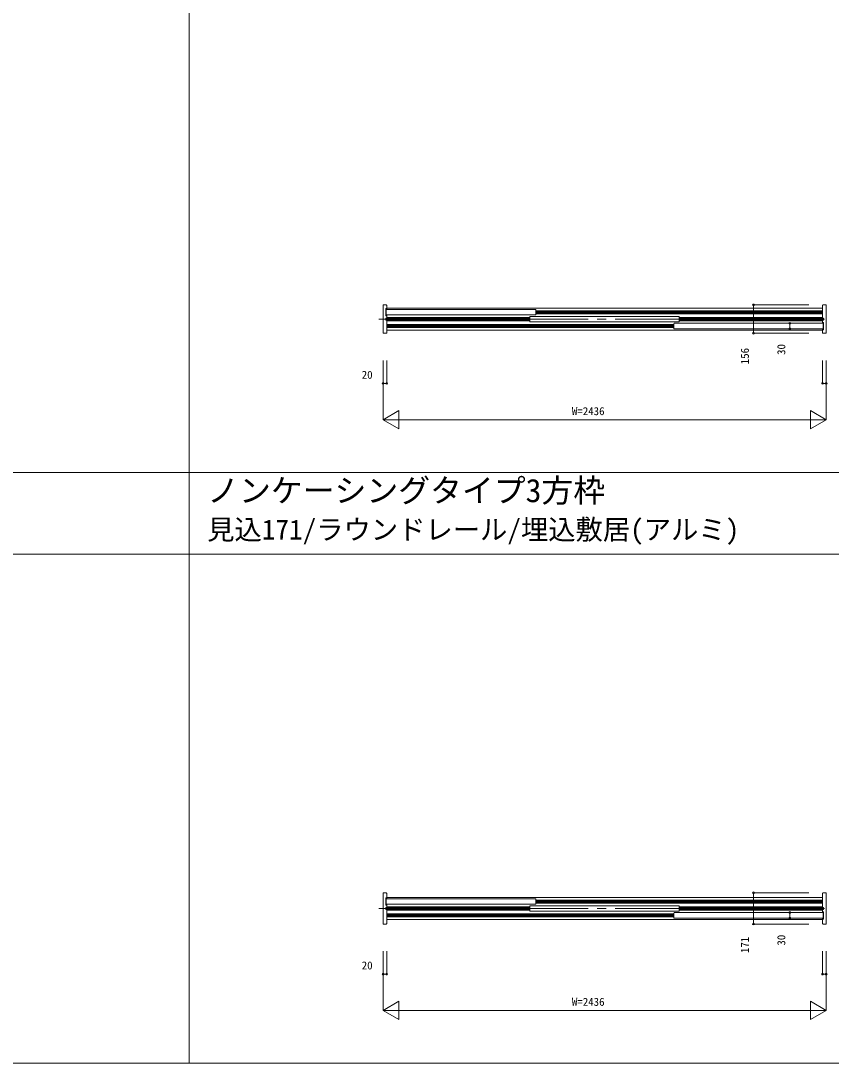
# Model space of a CAD drawing. Units: millimetres, scale not verified. Extents: x -14341 to 14341, y -10000 to 10000.
# Drawn here: x -9565 to -5111, y -10000 to -4269 of the extents above; entities that cross this region are included whole.
import ezdxf
from ezdxf.enums import TextEntityAlignment as Align

# ---------------------------------------------------------------- set-up
doc = ezdxf.new("R2010")
doc.units = ezdxf.units.MM
doc.header["$LTSCALE"] = 50
doc.linetypes.add('USER1', pattern=[13, 10, -1, 1, -1])
doc.layers.add('0-0_0', color=7, linetype='Continuous')
for name, color, linetype, lineweight in [('0-1_YKK_F1', 7, 'Continuous', 18), ('0-4_YKK_N1', 2, 'Continuous', 18), ('0-5_YKK_B1', 4, 'Continuous', 18), ('0-6_YKK_Z1', 7, 'Continuous', 18)]:
    doc.layers.add(name, color=color, linetype=linetype, lineweight=lineweight)
doc.styles.add('ＭＳ ゴシック', font='')
doc.styles.get('ＭＳ ゴシック').set_extended_font_data('MS Gothic')

msp = doc.modelspace()

# ---------------------------------------------------------------- linework, layer by layer
at = {"layer": '0-1_YKK_F1'}
for p, q in [((-8640.51, -10000), (-8640.51, 9500)), ((-14340.51, -6752.5), (14159.49, -6752.5)), ((-14340.51, -7202.5), (14159.49, -7202.5)), ((-14340.51, -10000), (14340.51, -10000))]:
    msp.add_line(p, q, dxfattribs=at)
at = {"layer": '0-4_YKK_N1'}
for p, q in [((-5538.01, -5987.5), (-5538.01, -5831.5)), ((-5233.01, -5831.5), (-5538.01, -5831.5)), ((-5338.01, -5962.5), (-5338.01, -5932.5)), ((-5233.01, -5987.5), (-5538.01, -5987.5)), ((-7574.01, -6137.5), (-7574.01, -6462.5)), ((-7554.01, -6137.5), (-7554.01, -6262.5)), ((-5158.01, -6137.5), (-5158.01, -6262.5)), ((-5138.01, -6137.5), (-5138.01, -6462.5)), ((-7574.01, -6262.5), (-7554.01, -6262.5)), ((-5138.01, -6262.5), (-5158.01, -6262.5)), ((-7574.01, -6462.5), (-7487.41, -6412.5)), ((-7487.41, -6412.5), (-7487.41, -6512.5)), ((-5224.61, -6412.5), (-5224.61, -6512.5)), ((-5224.61, -6412.5), (-5138.01, -6462.5)), ((-7574.01, -6462.5), (-5138.01, -6462.5)), ((-7574.01, -6462.5), (-7487.41, -6512.5)), ((-5224.61, -6512.5), (-5138.01, -6462.5)), ((-5538.01, -9235), (-5538.01, -9064)), ((-5233.01, -9064), (-5538.01, -9064)), ((-5338.01, -9202.5), (-5338.01, -9172.5)), ((-5233.01, -9235), (-5538.01, -9235)), ((-7574.01, -9385), (-7574.01, -9710)), ((-7554.01, -9385), (-7554.01, -9510)), ((-5158.01, -9385), (-5158.01, -9510)), ((-5138.01, -9385), (-5138.01, -9710)), ((-7574.01, -9510), (-7554.01, -9510)), ((-5138.01, -9510), (-5158.01, -9510)), ((-7574.01, -9710), (-7487.41, -9660)), ((-7487.41, -9660), (-7487.41, -9760)), ((-5224.61, -9660), (-5224.61, -9760)), ((-5224.61, -9660), (-5138.01, -9710)), ((-7574.01, -9710), (-5138.01, -9710)), ((-7574.01, -9710), (-7487.41, -9760)), ((-5224.61, -9760), (-5138.01, -9710))]:
    msp.add_line(p, q, dxfattribs=at)
for centre in [(-5538.01, -5831.5), (-5338.01, -5932.5), (-5338.01, -5962.5), (-5538.01, -5987.5), (-7574.01, -6262.5), (-7554.01, -6262.5), (-5158.01, -6262.5), (-5138.01, -6262.5), (-5538.01, -9064), (-5338.01, -9172.5), (-5338.01, -9202.5), (-5538.01, -9235), (-7574.01, -9510), (-7554.01, -9510), (-5158.01, -9510), (-5138.01, -9510)]:
    msp.add_circle(centre, 5, dxfattribs=at)
at = {"layer": '0-5_YKK_B1'}
for p, q in [((-7554.01, -5850.5), (-7554.01, -5833.5)), ((-7559.01, -5889.5), (-7559.01, -5853.5)), ((-7557.51, -5858.5), (-7555.51, -5856.5)), ((-7557.51, -5858.5), (-7557.51, -5884.5)), ((-7555.51, -5886.5), (-7557.51, -5884.5)), ((-7557.01, -5851.5), (-7555.01, -5851.5)), ((-7555.01, -5891.5), (-7557.01, -5891.5)), ((-6736.51, -5856.5), (-7555.51, -5856.5)), ((-6736.51, -5886.5), (-7555.51, -5886.5)), ((-7553.01, -5849), (-7553.01, -5856.5)), ((-5159.01, -5849), (-7553.01, -5849)), ((-7553.01, -5886.5), (-7553.01, -5970)), ((-6766.51, -5901), (-7553.01, -5901)), ((-6766.51, -5896.5), (-6764.51, -5894.5)), ((-6766.51, -5896.5), (-6766.51, -5922.5)), ((-5947.51, -5894.5), (-6764.51, -5894.5)), ((-6736.51, -5856.5), (-6734.51, -5858.5)), ((-6736.51, -5886.5), (-6734.51, -5884.5)), ((-6734.51, -5884.5), (-6734.51, -5858.5)), ((-5159.01, -5863), (-6734.51, -5863)), ((-6734.51, -5865.6), (-5159.01, -5865.6)), ((-6734.51, -5869.8), (-5159.01, -5869.8)), ((-6734.51, -5873.2), (-5159.01, -5873.2)), ((-5159.01, -5877.4), (-6734.51, -5877.4)), ((-5159.01, -5880), (-6734.51, -5880)), ((-5947.51, -5894.5), (-5945.51, -5896.5)), ((-5945.51, -5922.5), (-5945.51, -5896.5)), ((-5159.01, -5901), (-5945.51, -5901)), ((-5159.01, -5849), (-5159.01, -5932.5)), ((-6766.51, -5903.6), (-7553.01, -5903.6)), ((-6766.51, -5907.8), (-7553.01, -5907.8)), ((-6766.51, -5911.2), (-7553.01, -5911.2)), ((-6766.51, -5915.4), (-7553.01, -5915.4)), ((-6766.51, -5918), (-7553.01, -5918)), ((-5975.51, -5939), (-7553.01, -5939)), ((-5975.51, -5941.6), (-7553.01, -5941.6)), ((-5975.51, -5945.8), (-7553.01, -5945.8)), ((-5975.51, -5949.2), (-7553.01, -5949.2)), ((-5975.51, -5953.4), (-7553.01, -5953.4)), ((-5975.51, -5956), (-7553.01, -5956)), ((-6764.51, -5924.5), (-6766.51, -5922.5)), ((-5947.51, -5924.5), (-6764.51, -5924.5)), ((-5975.51, -5934.5), (-5973.51, -5932.5)), ((-5975.51, -5934.5), (-5975.51, -5960.5)), ((-5156.51, -5932.5), (-5973.51, -5932.5)), ((-5947.51, -5924.5), (-5945.51, -5922.5)), ((-5159.01, -5903.6), (-5945.51, -5903.6)), ((-5159.01, -5907.8), (-5945.51, -5907.8)), ((-5159.01, -5911.2), (-5945.51, -5911.2)), ((-5159.01, -5915.4), (-5945.51, -5915.4)), ((-5159.01, -5918), (-5945.51, -5918)), ((-5157.01, -5927.5), (-5155.01, -5927.5)), ((-5156.51, -5932.5), (-5154.51, -5934.5)), ((-5154.51, -5960.5), (-5154.51, -5934.5)), ((-5153.01, -5929.5), (-5153.01, -5965.5)), ((-7553.01, -5970), (-5159.01, -5970)), ((-5973.51, -5962.5), (-5975.51, -5960.5)), ((-5156.51, -5962.5), (-5973.51, -5962.5)), ((-5159.01, -5962.5), (-5159.01, -5970)), ((-5158.01, -5968.5), (-5158.01, -5985.5)), ((-5155.01, -5967.5), (-5157.01, -5967.5)), ((-5156.51, -5962.5), (-5154.51, -5960.5)), ((-7559.01, -9129.5), (-7559.01, -9093.5)), ((-7557.51, -9098.5), (-7555.51, -9096.5)), ((-7557.51, -9098.5), (-7557.51, -9124.5)), ((-7557.01, -9091.5), (-7555.01, -9091.5)), ((-6736.51, -9096.5), (-7555.51, -9096.5)), ((-7554.01, -9090.5), (-7554.01, -9066)), ((-7553.01, -9089), (-7553.01, -9096.5)), ((-5159.01, -9089), (-7553.01, -9089)), ((-6736.51, -9096.5), (-6734.51, -9098.5)), ((-6734.51, -9124.5), (-6734.51, -9098.5)), ((-5159.01, -9103), (-6734.51, -9103)), ((-6734.51, -9105.6), (-5159.01, -9105.6)), ((-6734.51, -9109.8), (-5159.01, -9109.8)), ((-5159.01, -9089), (-5159.01, -9172.5)), ((-7555.51, -9126.5), (-7557.51, -9124.5)), ((-7555.01, -9131.5), (-7557.01, -9131.5)), ((-6736.51, -9126.5), (-7555.51, -9126.5)), ((-7553.01, -9126.5), (-7553.01, -9210)), ((-6766.51, -9141), (-7553.01, -9141)), ((-6766.51, -9143.6), (-7553.01, -9143.6)), ((-6766.51, -9147.8), (-7553.01, -9147.8)), ((-6766.51, -9151.2), (-7553.01, -9151.2)), ((-6766.51, -9155.4), (-7553.01, -9155.4)), ((-6766.51, -9158), (-7553.01, -9158)), ((-6766.51, -9136.5), (-6764.51, -9134.5)), ((-6766.51, -9136.5), (-6766.51, -9162.5)), ((-6764.51, -9164.5), (-6766.51, -9162.5)), ((-5947.51, -9134.5), (-6764.51, -9134.5)), ((-5947.51, -9164.5), (-6764.51, -9164.5)), ((-6736.51, -9126.5), (-6734.51, -9124.5)), ((-6734.51, -9113.2), (-5159.01, -9113.2)), ((-5159.01, -9117.4), (-6734.51, -9117.4)), ((-5159.01, -9120), (-6734.51, -9120)), ((-5947.51, -9134.5), (-5945.51, -9136.5)), ((-5947.51, -9164.5), (-5945.51, -9162.5)), ((-5945.51, -9162.5), (-5945.51, -9136.5)), ((-5159.01, -9141), (-5945.51, -9141)), ((-5159.01, -9143.6), (-5945.51, -9143.6)), ((-5159.01, -9147.8), (-5945.51, -9147.8)), ((-5159.01, -9151.2), (-5945.51, -9151.2)), ((-5159.01, -9155.4), (-5945.51, -9155.4)), ((-5159.01, -9158), (-5945.51, -9158)), ((-5157.01, -9167.5), (-5155.01, -9167.5)), ((-5975.51, -9179), (-7553.01, -9179)), ((-5975.51, -9181.6), (-7553.01, -9181.6)), ((-5975.51, -9185.8), (-7553.01, -9185.8)), ((-5975.51, -9189.2), (-7553.01, -9189.2)), ((-5975.51, -9193.4), (-7553.01, -9193.4)), ((-5975.51, -9196), (-7553.01, -9196)), ((-7553.01, -9210), (-5159.01, -9210)), ((-5975.51, -9174.5), (-5973.51, -9172.5)), ((-5975.51, -9174.5), (-5975.51, -9200.5)), ((-5973.51, -9202.5), (-5975.51, -9200.5)), ((-5156.51, -9172.5), (-5973.51, -9172.5)), ((-5156.51, -9202.5), (-5973.51, -9202.5)), ((-5159.01, -9202.5), (-5159.01, -9210)), ((-5158.01, -9208.5), (-5158.01, -9233)), ((-5155.01, -9207.5), (-5157.01, -9207.5)), ((-5156.51, -9172.5), (-5154.51, -9174.5)), ((-5156.51, -9202.5), (-5154.51, -9200.5)), ((-5154.51, -9200.5), (-5154.51, -9174.5)), ((-5153.01, -9169.5), (-5153.01, -9205.5))]:
    msp.add_line(p, q, dxfattribs=at)
for points in [[(-7556.01, -5831.5), (-7574.01, -5831.5), (-7574.01, -5856.5), (-7574.01, -5962.5), (-7574.01, -5987.5), (-7556.01, -5987.5)], [(-5158.01, -5833.5), (-5158.01, -5903), (-5157.51, -5903.5), (-5153.01, -5903.5), (-5153.01, -5904.5), (-5153.01, -5914.5), (-5153.01, -5915.5), (-5157.51, -5915.5)], [(-5156.01, -5987.5), (-5138.01, -5987.5), (-5138.01, -5962.5), (-5138.01, -5856.5), (-5138.01, -5831.5), (-5156.01, -5831.5)], [(-7554.51, -5903.5), (-7554.01, -5903), (-7554.01, -5892.5)], [(-7554.01, -5985.5), (-7554.01, -5916), (-7554.51, -5915.5), (-7559.01, -5915.5), (-7559.01, -5914.5), (-7559.01, -5904.5), (-7559.01, -5903.5), (-7554.51, -5903.5)], [(-5157.51, -5915.5), (-5158.01, -5916), (-5158.01, -5926.5)], [(-7556.01, -9064), (-7574.01, -9064), (-7574.01, -9096.5), (-7574.01, -9202.5), (-7574.01, -9235), (-7556.01, -9235)], [(-5158.01, -9066), (-5158.01, -9143), (-5157.51, -9143.5), (-5153.01, -9143.5), (-5153.01, -9144.5), (-5153.01, -9154.5), (-5153.01, -9155.5), (-5157.51, -9155.5)], [(-5156.01, -9235), (-5138.01, -9235), (-5138.01, -9202.5), (-5138.01, -9096.5), (-5138.01, -9064), (-5156.01, -9064)], [(-7554.01, -9233), (-7554.01, -9156), (-7554.51, -9155.5), (-7559.01, -9155.5), (-7559.01, -9154.5), (-7559.01, -9144.5), (-7559.01, -9143.5), (-7554.51, -9143.5)], [(-7554.51, -9143.5), (-7554.01, -9143), (-7554.01, -9132.5)], [(-5157.51, -9155.5), (-5158.01, -9156), (-5158.01, -9166.5)]]:
    msp.add_lwpolyline(points, dxfattribs=at)
for centre, radius, start, end in [((-7556.01, -5833.5), 2, 0, 90), ((-5156.01, -5833.5), 2, 90, 180), ((-7557.01, -5853.5), 2, 90, 180), ((-7557.01, -5889.5), 2, 180, 270), ((-7555.01, -5850.5), 1, 270, 0), ((-7555.01, -5892.5), 1, 0, 90), ((-5157.01, -5926.5), 1, 180, 270), ((-5155.01, -5929.5), 2, 0, 90), ((-7556.01, -5985.5), 2, 270, 0), ((-5157.01, -5968.5), 1, 90, 180), ((-5156.01, -5985.5), 2, 180, 270), ((-5155.01, -5965.5), 2, 270, 0), ((-7557.01, -9093.5), 2, 90, 180), ((-7556.01, -9066), 2, 0, 90), ((-7555.01, -9090.5), 1, 270, 0), ((-5156.01, -9066), 2, 90, 180), ((-7557.01, -9129.5), 2, 180, 270), ((-7555.01, -9132.5), 1, 0, 90), ((-5157.01, -9166.5), 1, 180, 270), ((-5155.01, -9169.5), 2, 0, 90), ((-5157.01, -9208.5), 1, 90, 180), ((-5155.01, -9205.5), 2, 270, 0), ((-7556.01, -9233), 2, 270, 0), ((-5156.01, -9233), 2, 180, 270)]:
    msp.add_arc(centre, radius, start, end, dxfattribs=at)
at = {"layer": '0-6_YKK_Z1', "linetype": 'USER1'}
for p, q in [((-7597.25, -5909.5), (-5113.75, -5909.5)), ((-7597.25, -9149.5), (-5113.75, -9149.5))]:
    msp.add_line(p, q, dxfattribs=at)

# ---------------------------------------------------------------- texts
at = {"layer": '0-0_0', "style": 'ＭＳ ゴシック'}
for s, height, p in [('ノンケーシングタイプ3方枠', 128.3, (-8540.51, -6954.22)), ('見込171/ラウンドレール/埋込敷居(アルミ)', 110, (-8540.51, -7154.27))]:
    msp.add_text(s, height=height, dxfattribs=at).set_placement(p, align=Align.BOTTOM_LEFT)
at = {"layer": '0-4_YKK_N1', "color": 7, "style": 'ＭＳ ゴシック'}
for s, p in [('156', (-5550.01, -6157.57)), ('30', (-5350.01, -6106.25)), ('171', (-5550.01, -9395.07)), ('30', (-5350.01, -9353.75))]:
    msp.add_text(s, height=43.99, rotation=90, dxfattribs=at).set_placement(p, align=Align.BOTTOM_LEFT)
for s, p in [('20', (-7691.21, -6250.5)), ('W=2436', (-6536.01, -6450.5)), ('20', (-7691.21, -9498)), ('W=2436', (-6536.01, -9698))]:
    msp.add_text(s, height=43.99, dxfattribs=at).set_placement(p, align=Align.BOTTOM_LEFT)

doc.saveas('drawing.dxf')
